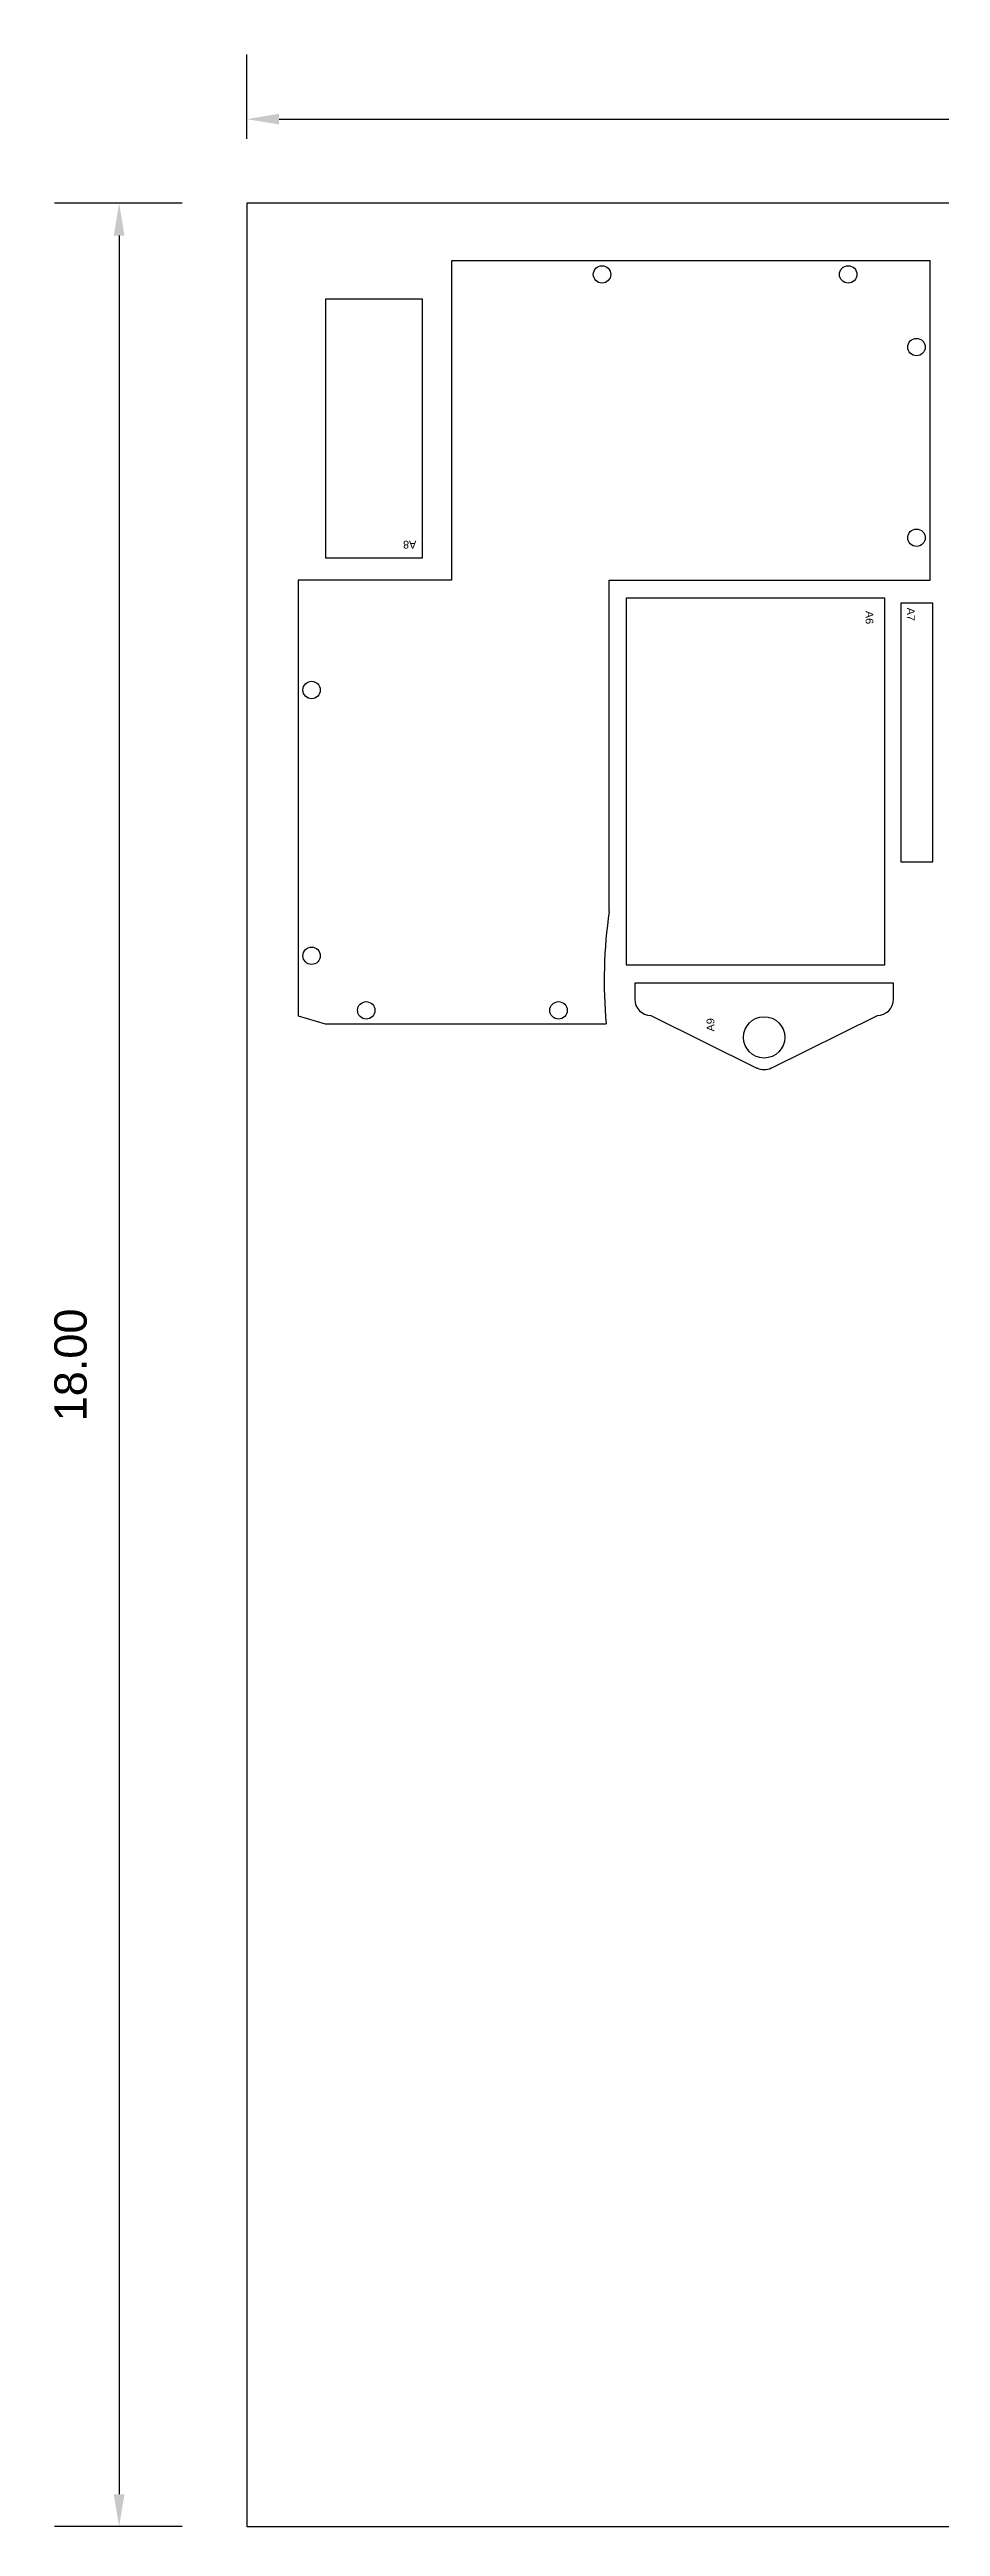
# Model space of a CAD drawing. Header units: inches. Extents: x -47.2 to -27.7, y -41.5 to -22.3.
# Drawn here: x -47.2 to -40.3, y -41.47 to -22.28 of the extents above; entities that cross this region are included whole.
import ezdxf

# ---------------------------------------------------------------- set-up
doc = ezdxf.new("R2010")
doc.units = ezdxf.units.IN
doc.header["$MEASUREMENT"] = 0
for name, color, linetype, true_color in [('1_8LaserCut', 178, 'Continuous', 0x000000), ('1_8LaserEtch', 178, 'Continuous', 0x000000), ('Default', 178, 'Continuous', 0x000000)]:
    doc.layers.add(name, color=color, linetype=linetype, true_color=true_color)
doc.styles.add('Default', font='')
doc.styles.get('Default').set_extended_font_data('Helvetica')
doc.dimstyles.new('Default', dxfattribs={"dimtxt": 0.25, "dimasz": 0.25, "dimexe": 0.5, "dimexo": 0.5, "dimgap": 0.25, "dimtad": 1, "dimtoh": 1, "dimzin": 1, "dimdsep": 46, "dimtxsty": 'Default', "dimcen": 0.5, "dimazin": 0, "dimtfac": 1, "dimtdec": 4, "dimtix": 1, "dimtmove": 1, "dimatfit": 3, "dimfxl": 1, "dimtolj": 1, "dimtzin": 1, "dimarcsym": 0})

# ---------------------------------------------------------------- blocks, each defined once
blk = doc.blocks.new('*D1')
at = {"layer": 'Default', "color": 0, "lineweight": -2}
for p, q in [((-45.67, -22.972), (-45.67, -22.32)), ((-27.67, -22.972), (-27.67, -22.32)), ((-45.42, -22.82), (-27.92, -22.82))]:
    blk.add_line(p, q, dxfattribs=at)
at = {"layer": 'Default', "color": 0}
for points in [[(-45.42, -22.778), (-45.42, -22.861), (-45.67, -22.82)], [(-27.92, -22.861), (-27.92, -22.778), (-27.67, -22.82)]]:
    blk.add_solid(points, dxfattribs=at)
at = {"layer": 'Defpoints', "color": 0}
for p in [(-27.67, -22.82), (-45.67, -23.472), (-27.67, -23.472)]:
    blk.add_point(p, dxfattribs=at)
at = {"layer": 'Default', "color": 0, "insert": (-36.67, -22.445), "char_height": 0.25, "attachment_point": 5, "style": 'Default'}
blk.add_mtext('\\A1;18.00', dxfattribs=at)
blk = doc.blocks.new('*D2')
at = {"layer": 'Default', "color": 0, "lineweight": -2}
for p, q in [((-46.17, -23.472), (-47.159, -23.472)), ((-46.659, -23.722), (-46.659, -41.222)), ((-46.17, -41.472), (-47.159, -41.472))]:
    blk.add_line(p, q, dxfattribs=at)
at = {"layer": 'Default', "color": 0}
for points in [[(-46.618, -23.722), (-46.701, -23.722), (-46.659, -23.472)], [(-46.701, -41.222), (-46.618, -41.222), (-46.659, -41.472)]]:
    blk.add_solid(points, dxfattribs=at)
at = {"layer": 'Defpoints', "color": 0}
for p in [(-45.67, -23.472), (-46.659, -41.472), (-45.67, -41.472)]:
    blk.add_point(p, dxfattribs=at)
at = {"layer": 'Default', "color": 0, "insert": (-47.034, -32.472), "char_height": 0.25, "attachment_point": 5, "rotation": 90, "style": 'Default'}
blk.add_mtext('\\A1;18.00', dxfattribs=at)

msp = doc.modelspace()

# ---------------------------------------------------------------- linework, layer by layer
at = {"layer": '1_8LaserCut'}
for p, q in [((-40.377, -23.918), (-44.083, -23.918)), ((-44.083, -23.918), (-44.083, -26.392)), ((-40.377, -26.392), (-40.377, -23.918)), ((-45.273, -26.393), (-45.273, -29.767)), ((-42.863, -28.96), (-42.863, -26.393))]:
    msp.add_line(p, q, dxfattribs=at)
for points in [[(-45.06, -26.219), (-44.31, -26.219), (-44.31, -24.214), (-45.06, -24.214)], [(-42.732, -29.372), (-40.727, -29.372), (-40.727, -26.53), (-42.732, -26.53)], [(-40.354, -28.574), (-40.354, -26.569), (-40.604, -26.569), (-40.604, -28.574)]]:
    msp.add_lwpolyline(points, close=True, dxfattribs=at)
for points in [[(-44.083, -26.392), (-45.273, -26.393)], [(-42.863, -26.393), (-40.377, -26.392)], [(-42.54, -29.514), (-42.665, -29.514)], [(-42.665, -29.514), (-42.665, -29.639)], [(-40.785, -29.514), (-42.54, -29.514)], [(-40.66, -29.514), (-40.785, -29.514)], [(-40.66, -29.639), (-40.66, -29.514)], [(-45.273, -29.767), (-45.063, -29.83)], [(-45.063, -29.83), (-42.886, -29.83)], [(-42.54, -29.764), (-41.718, -30.172)], [(-41.607, -30.172), (-40.785, -29.764)]]:
    msp.add_lwpolyline(points, dxfattribs=at)
for centre, radius in [((-42.918, -24.023), 0.0675), ((-41.011, -24.023), 0.0675), ((-40.482, -24.586), 0.0675), ((-40.482, -26.063), 0.0675), ((-45.168, -27.243), 0.0675), ((-45.168, -29.302), 0.0675), ((-44.745, -29.725), 0.0675), ((-43.255, -29.725), 0.0675), ((-41.662, -29.934), 0.16)]:
    msp.add_circle(centre, radius, dxfattribs=at)
for centre, radius, start, end in [((-39.102, -29.496), 3.799, 171.8788, 185.0467), ((-42.54, -29.639), 0.125, 180, 270), ((-40.785, -29.639), 0.125, 270, 0), ((-41.662, -30.059), 0.125, 243.6582, 296.3418)]:
    msp.add_arc(centre, radius, start, end, dxfattribs=at)
at = {"layer": 'Default'}
msp.add_lwpolyline([(-45.67, -41.472), (-27.67, -41.472), (-27.67, -23.472), (-45.67, -23.472)], close=True, dxfattribs=at)

# ---------------------------------------------------------------- texts
at = {"layer": '1_8LaserEtch', "char_height": 0.06, "attachment_point": 7, "line_spacing_factor": 0.963855}
for s, insert, width, rotation in [('\\fHelvetica;A8', (-44.357, -26.086), 0.16084, 180), ('\\fHelvetica;A6', (-40.877, -26.63), 0.1612, 270), ('\\fHelvetica;A7', (-40.555, -26.605), 0.16193, 270), ('\\fHelvetica;A9', (-42.047, -29.888), 0.16048, 90)]:
    msp.add_mtext(s, dxfattribs=dict(at, insert=insert, width=width, rotation=rotation))

# ---------------------------------------------------------------- dimensions: what is measured, and where the dimension line sits
at = {"layer": 'Default'}
dim = msp.add_linear_dim(base=(-27.67, -22.82), p1=(-45.67, -23.472), p2=(-27.67, -23.472), dimstyle='Default', dxfattribs=at)
dim.commit()
dim.dimension.update_dxf_attribs({"geometry": '*D1', "text_midpoint": (-36.67, -22.445)})
dim = msp.add_linear_dim(base=(-46.659, -41.472), p1=(-45.67, -23.472), p2=(-45.67, -41.472), angle=90, dimstyle='Default', dxfattribs=at)
dim.commit()
dim.dimension.update_dxf_attribs({"geometry": '*D2', "text_midpoint": (-47.034, -32.472)})

doc.saveas('drawing.dxf')
